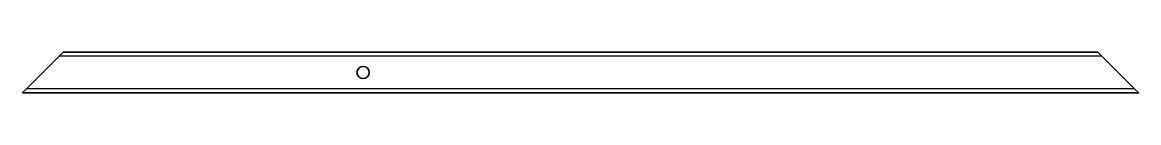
# Model space of a CAD drawing. Header units: inches. Extents: x 0 to 819, y 0 to 30.
import ezdxf

# ---------------------------------------------------------------- set-up
doc = ezdxf.new("R2010")
doc.units = ezdxf.units.IN
doc.header["$MEASUREMENT"] = 0
doc.layers.add('SIMUMAK Visible (ISO)', color=7, linetype='Continuous', lineweight=35)
doc.layers.add('SIMUMAK Visible Narrow (ISO)', color=7, linetype='Continuous', lineweight=25)

# ---------------------------------------------------------------- blocks, each defined once
blk = doc.blocks.new('DIN 30 x 30 x 2 00000002_Sheet_4_2451A 30x30x2mm')
at = {"layer": 'SIMUMAK Visible (ISO)'}
for p, q in [((-382.52, 12), (-406.52, -12)), ((-382.52, 12), (-379.52, 15)), ((379.52, 15), (-379.52, 15)), ((379.52, 15), (382.52, 12)), ((406.52, -12), (382.52, 12)), ((-409.52, -15), (-406.52, -12)), ((409.52, -15), (-409.52, -15)), ((406.52, -12), (409.52, -15))]:
    blk.add_line(p, q, dxfattribs=at)
blk.add_circle((-159.52, 0), 4.5, dxfattribs=at)
at = {"layer": 'SIMUMAK Visible Narrow (ISO)'}
for p, q in [((382.52, 12), (-382.52, 12)), ((406.52, -12), (-406.52, -12))]:
    blk.add_line(p, q, dxfattribs=at)

msp = doc.modelspace()

# ---------------------------------------------------------------- block references
msp.add_blockref('DIN 30 x 30 x 2 00000002_Sheet_4_2451A 30x30x2mm', (409.52, 15))

doc.saveas('drawing.dxf')
